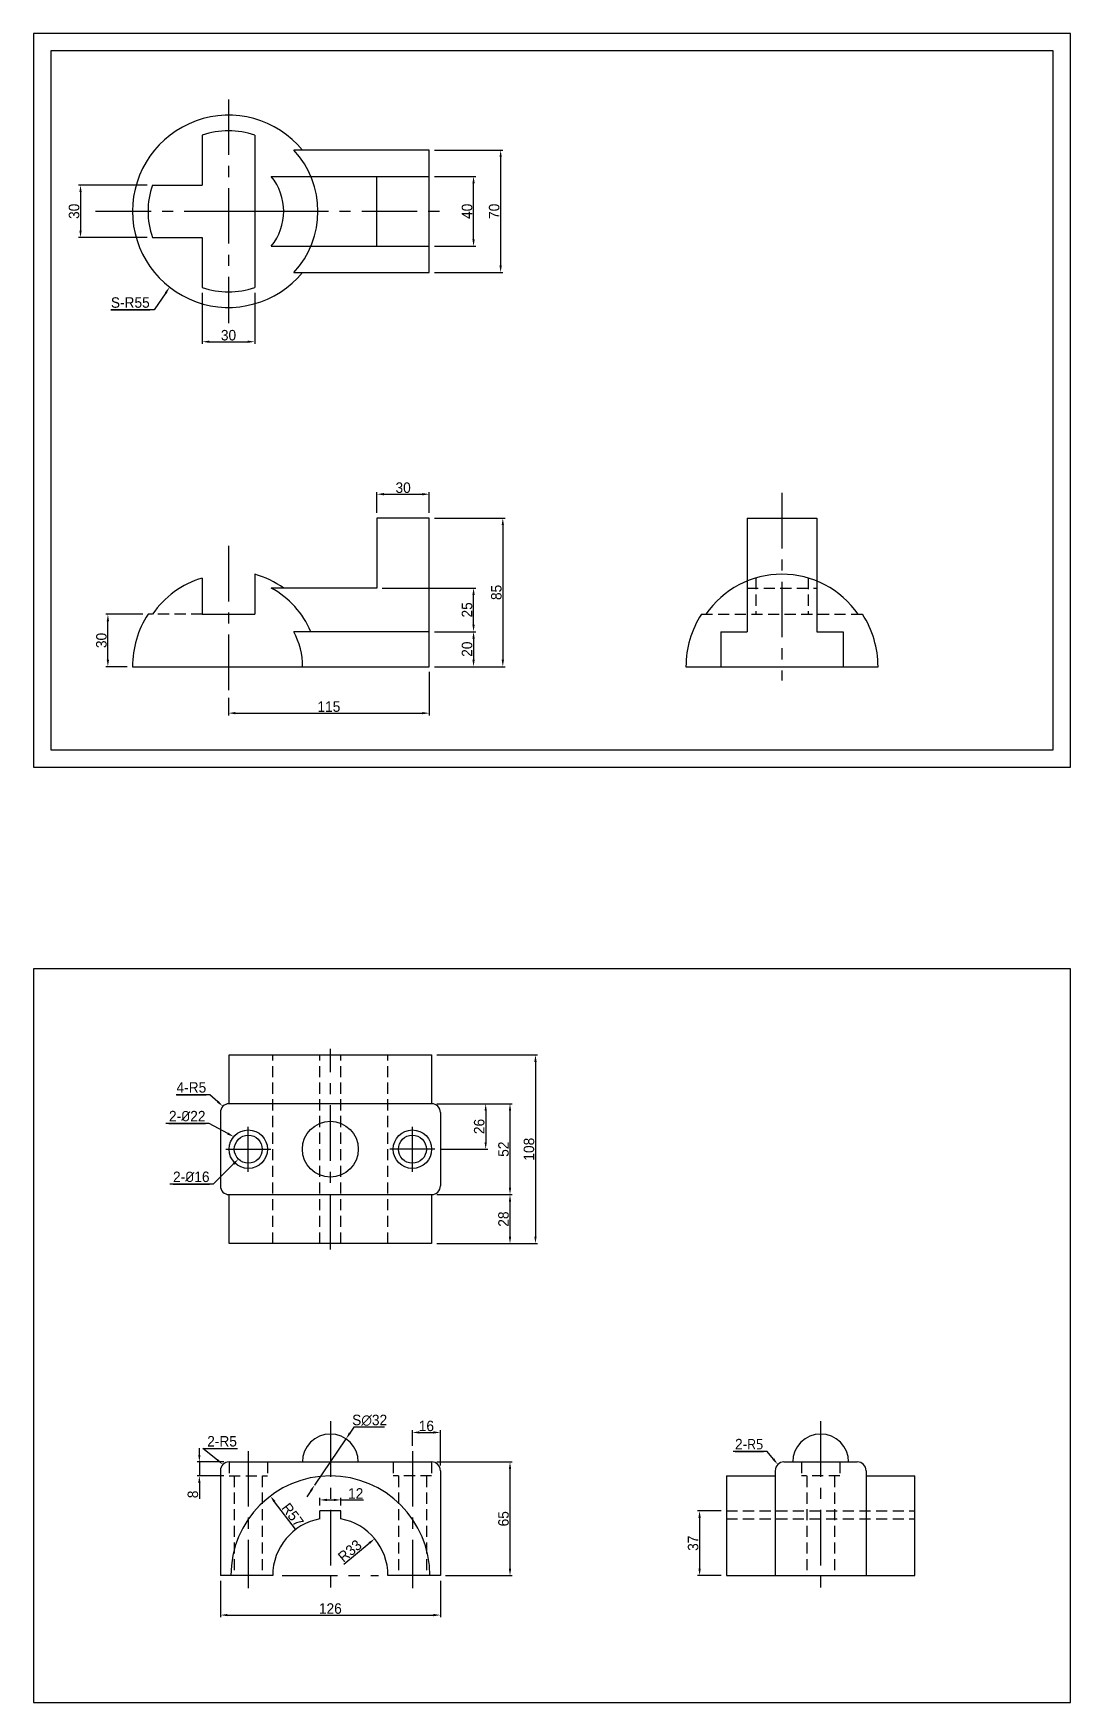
# Model space of a CAD drawing. Header units: millimetres. Extents: x 0 to 3581, y 939 to 3462.
# Drawn here: x 2224 to 2818, y 939 to 1895 of the extents above; entities that cross this region are included whole.
import ezdxf
from ezdxf import colors
from ezdxf.entities.mleader import LeaderData, LeaderLine
from ezdxf.math import Vec2, Vec3

# ---------------------------------------------------------------- set-up
doc = ezdxf.new("R2010")
doc.units = ezdxf.units.MM
doc.linetypes.add('CENTER', pattern=[50.8, 31.75, -6.35, 6.35, -6.35])
doc.linetypes.add('HIDDEN', pattern=[9.525, 6.35, -3.175])
for name, color, linetype in [('center', 3, 'CENTER'), ('dim', 1, 'Continuous'), ('hidden', 2, 'HIDDEN'), ('model', 7, 'Continuous')]:
    doc.layers.add(name, color=color, linetype=linetype)
doc.styles.get("Standard").update_dxf_attribs({"font": ''})
doc.styles.get('Standard').set_extended_font_data('Gulim')
doc.dimstyles.new('ISO-25', dxfattribs={"dimtxt": 6, "dimasz": 4, "dimexe": 1.25, "dimexo": 3, "dimtad": 1, "dimtxsty": 'Standard', "dimcen": 2.5, "dimadec": 0, "dimazin": 0, "dimtfac": 1, "dimtmove": 0, "dimatfit": 3, "dimfxl": 1, "dimarcsym": 0})
doc.dimstyles.new('line', dxfattribs={"dimtxt": 6, "dimasz": 4, "dimexe": 1.25, "dimexo": 3, "dimtad": 1, "dimtih": 1, "dimtoh": 1, "dimtxsty": 'Standard', "dimcen": 2.5, "dimadec": 0, "dimazin": 0, "dimtfac": 1, "dimtmove": 0, "dimatfit": 3, "dimfxl": 1, "dimarcsym": 0})

# ---------------------------------------------------------------- blocks, each defined once
blk = doc.blocks.new('*D114')
at = {"layer": 'Defpoints', "color": 0, "transparency": 16777216}
for p in [(2452.19, 1281.99), (2454.06, 1255.99), (2483.15, 1255.99)]:
    blk.add_point(p, dxfattribs=at)
at = {"layer": 'model', "color": 0, "lineweight": -2, "transparency": 16777216}
for p, q in [((2455.19, 1281.99), (2484.4, 1281.99)), ((2483.15, 1277.99), (2483.15, 1259.99)), ((2457.06, 1255.99), (2484.4, 1255.99))]:
    blk.add_line(p, q, dxfattribs=at)
at = {"layer": 'model', "color": 0, "transparency": 16777216}
for points in [[(2482.49, 1277.99), (2483.82, 1277.99), (2483.15, 1281.99)], [(2482.49, 1259.99), (2483.82, 1259.99), (2483.15, 1255.99)]]:
    blk.add_solid(points, dxfattribs=at)
at = {"layer": 'model', "color": 0, "transparency": 16777216, "insert": (2479.45, 1268.99), "char_height": 6, "attachment_point": 5, "rotation": 90}
blk.add_mtext('26', dxfattribs=at)
blk = doc.blocks.new('*D115')
at = {"layer": 'Defpoints', "color": 0, "transparency": 16777216}
for p in [(2452.19, 1281.99), (2452.19, 1229.99), (2497.06, 1229.99)]:
    blk.add_point(p, dxfattribs=at)
at = {"layer": 'model', "color": 0, "lineweight": -2, "transparency": 16777216}
for p, q in [((2455.19, 1281.99), (2498.31, 1281.99)), ((2497.06, 1277.99), (2497.06, 1233.99)), ((2455.19, 1229.99), (2498.31, 1229.99))]:
    blk.add_line(p, q, dxfattribs=at)
at = {"layer": 'model', "color": 0, "transparency": 16777216}
for points in [[(2496.4, 1277.99), (2497.73, 1277.99), (2497.06, 1281.99)], [(2496.4, 1233.99), (2497.73, 1233.99), (2497.06, 1229.99)]]:
    blk.add_solid(points, dxfattribs=at)
at = {"layer": 'model', "color": 0, "transparency": 16777216, "insert": (2493.36, 1255.99), "char_height": 6, "attachment_point": 5, "rotation": 90}
blk.add_mtext('52', dxfattribs=at)
blk = doc.blocks.new('*D116')
at = {"layer": 'Defpoints', "color": 0, "transparency": 16777216}
for p in [(2452.19, 1229.99), (2452.19, 1201.99), (2497.06, 1201.99)]:
    blk.add_point(p, dxfattribs=at)
at = {"layer": 'model', "color": 0, "lineweight": -2, "transparency": 16777216}
for p, q in [((2455.19, 1229.99), (2498.31, 1229.99)), ((2497.06, 1225.99), (2497.06, 1205.99)), ((2455.19, 1201.99), (2498.31, 1201.99))]:
    blk.add_line(p, q, dxfattribs=at)
at = {"layer": 'model', "color": 0, "transparency": 16777216}
for points in [[(2496.4, 1225.99), (2497.73, 1225.99), (2497.06, 1229.99)], [(2496.4, 1205.99), (2497.73, 1205.99), (2497.06, 1201.99)]]:
    blk.add_solid(points, dxfattribs=at)
at = {"layer": 'model', "color": 0, "transparency": 16777216, "insert": (2493.36, 1215.99), "char_height": 6, "attachment_point": 5, "rotation": 90}
blk.add_mtext('28', dxfattribs=at)
blk = doc.blocks.new('*D117')
at = {"layer": 'Defpoints', "color": 0, "transparency": 16777216}
for p in [(2452.19, 1309.99), (2452.19, 1201.99), (2511.65, 1201.99)]:
    blk.add_point(p, dxfattribs=at)
at = {"layer": 'model', "color": 0, "lineweight": -2, "transparency": 16777216}
for p, q in [((2455.19, 1309.99), (2512.9, 1309.99)), ((2511.65, 1305.99), (2511.65, 1205.99)), ((2455.19, 1201.99), (2512.9, 1201.99))]:
    blk.add_line(p, q, dxfattribs=at)
at = {"layer": 'model', "color": 0, "transparency": 16777216}
for points in [[(2510.99, 1305.99), (2512.32, 1305.99), (2511.65, 1309.99)], [(2510.99, 1205.99), (2512.32, 1205.99), (2511.65, 1201.99)]]:
    blk.add_solid(points, dxfattribs=at)
at = {"layer": 'model', "color": 0, "transparency": 16777216, "insert": (2507.95, 1255.99), "char_height": 6, "attachment_point": 5, "rotation": 90}
blk.add_mtext('108', dxfattribs=at)
blk = doc.blocks.new('*D118')
at = {"layer": 'Defpoints', "color": 0, "transparency": 16777216}
for p in [(2452.19, 1076.97), (2457.19, 1011.97), (2497.06, 1011.97)]:
    blk.add_point(p, dxfattribs=at)
at = {"layer": 'model', "color": 0, "lineweight": -2, "transparency": 16777216}
for p, q in [((2455.19, 1076.97), (2498.31, 1076.97)), ((2497.06, 1072.97), (2497.06, 1015.97)), ((2460.19, 1011.97), (2498.31, 1011.97))]:
    blk.add_line(p, q, dxfattribs=at)
at = {"layer": 'model', "color": 0, "transparency": 16777216}
for points in [[(2496.4, 1072.97), (2497.73, 1072.97), (2497.06, 1076.97)], [(2496.4, 1015.97), (2497.73, 1015.97), (2497.06, 1011.97)]]:
    blk.add_solid(points, dxfattribs=at)
at = {"layer": 'model', "color": 0, "transparency": 16777216, "insert": (2493.36, 1044.47), "char_height": 6, "attachment_point": 5, "rotation": 90}
blk.add_mtext('65', dxfattribs=at)
blk = doc.blocks.new('*D119')
at = {"layer": 'Defpoints', "color": 0, "transparency": 16777216}
for p in [(2457.19, 1093.87), (2441.19, 1083.24), (2457.19, 1071.97)]:
    blk.add_point(p, dxfattribs=at)
at = {"layer": 'model', "color": 0, "lineweight": -2, "transparency": 16777216}
for p, q in [((2441.19, 1086.24), (2441.19, 1095.12)), ((2445.19, 1093.87), (2453.19, 1093.87)), ((2457.19, 1074.97), (2457.19, 1095.12))]:
    blk.add_line(p, q, dxfattribs=at)
at = {"layer": 'model', "color": 0, "transparency": 16777216}
for points in [[(2445.19, 1094.54), (2445.19, 1093.2), (2441.19, 1093.87)], [(2453.19, 1094.54), (2453.19, 1093.2), (2457.19, 1093.87)]]:
    blk.add_solid(points, dxfattribs=at)
at = {"layer": 'model', "color": 0, "transparency": 16777216, "insert": (2449.19, 1097.58), "char_height": 6, "attachment_point": 5}
blk.add_mtext('16', dxfattribs=at)
blk = doc.blocks.new('*D120')
at = {"layer": 'Defpoints', "color": 0, "transparency": 16777216}
for p in [(2331.19, 1011.97), (2457.19, 1011.97), (2457.19, 989.34)]:
    blk.add_point(p, dxfattribs=at)
at = {"layer": 'model', "color": 0, "lineweight": -2, "transparency": 16777216}
for p, q in [((2331.19, 1008.97), (2331.19, 988.09)), ((2457.19, 1008.97), (2457.19, 988.09)), ((2335.19, 989.34), (2453.19, 989.34))]:
    blk.add_line(p, q, dxfattribs=at)
at = {"layer": 'model', "color": 0, "transparency": 16777216}
for points in [[(2335.19, 990.01), (2335.19, 988.68), (2331.19, 989.34)], [(2453.19, 990.01), (2453.19, 988.68), (2457.19, 989.34)]]:
    blk.add_solid(points, dxfattribs=at)
at = {"layer": 'model', "color": 0, "transparency": 16777216, "insert": (2394.19, 993.05), "char_height": 6, "attachment_point": 5}
blk.add_mtext('126', dxfattribs=at)
blk = doc.blocks.new('*D121')
at = {"layer": 'Defpoints', "color": 0, "transparency": 16777216}
for p in [(2400.19, 1055.25), (2388.19, 1048.97), (2400.19, 1048.97)]:
    blk.add_point(p, dxfattribs=at)
at = {"layer": 'model', "color": 0, "lineweight": -2, "transparency": 16777216}
for p, q in [((2388.19, 1051.97), (2388.19, 1056.5)), ((2392.19, 1055.25), (2396.19, 1055.25)), ((2400.19, 1051.97), (2400.19, 1056.5)), ((2400.19, 1055.25), (2413.21, 1055.25))]:
    blk.add_line(p, q, dxfattribs=at)
at = {"layer": 'model', "color": 0, "transparency": 16777216}
for points in [[(2392.19, 1055.92), (2392.19, 1054.58), (2388.19, 1055.25)], [(2396.19, 1055.92), (2396.19, 1054.58), (2400.19, 1055.25)]]:
    blk.add_solid(points, dxfattribs=at)
at = {"layer": 'model', "color": 0, "transparency": 16777216, "insert": (2408.7, 1058.96), "char_height": 6, "attachment_point": 5}
blk.add_mtext('12', dxfattribs=at)
blk = doc.blocks.new('*D122')
at = {"layer": 'Defpoints', "color": 0, "transparency": 16777216}
for p in [(2319.17, 1076.97), (2336.19, 1076.97), (2336.19, 1068.97)]:
    blk.add_point(p, dxfattribs=at)
at = {"layer": 'model', "color": 0, "lineweight": -2, "transparency": 16777216}
for p, q in [((2319.17, 1080.97), (2319.17, 1084.97)), ((2333.19, 1076.97), (2317.92, 1076.97)), ((2319.17, 1076.97), (2319.17, 1068.97)), ((2333.19, 1068.97), (2317.92, 1068.97)), ((2319.17, 1064.97), (2319.17, 1055.86))]:
    blk.add_line(p, q, dxfattribs=at)
at = {"layer": 'model', "color": 0, "transparency": 16777216}
for points in [[(2318.51, 1080.97), (2319.84, 1080.97), (2319.17, 1076.97)], [(2318.51, 1064.97), (2319.84, 1064.97), (2319.17, 1068.97)]]:
    blk.add_solid(points, dxfattribs=at)
at = {"layer": 'model', "color": 0, "transparency": 16777216, "insert": (2315.47, 1058.42), "char_height": 6, "attachment_point": 5, "rotation": 90}
blk.add_mtext('8', dxfattribs=at)
blk = doc.blocks.new('*D123')
at = {"layer": 'Defpoints', "color": 0, "transparency": 16777216}
for p in [(2403.16, 1090.23), (2385.22, 1063.72)]:
    blk.add_point(p, dxfattribs=at)
at = {"layer": 'model', "color": 0, "lineweight": -2, "transparency": 16777216}
for p, q in [((2385.22, 1063.72), (2403.16, 1090.23)), ((2407.64, 1096.85), (2405.4, 1093.54)), ((2425.12, 1096.85), (2407.64, 1096.85)), ((2382.98, 1060.41), (2380.74, 1057.1))]:
    blk.add_line(p, q, dxfattribs=at)
at = {"layer": 'model', "color": 0, "transparency": 16777216}
for points in [[(2404.84, 1093.91), (2405.95, 1093.16), (2403.16, 1090.23)], [(2382.43, 1060.78), (2383.53, 1060.04), (2385.22, 1063.72)]]:
    blk.add_solid(points, dxfattribs=at)
at = {"layer": 'model', "color": 0, "transparency": 16777216, "insert": (2416.69, 1100.82), "char_height": 6, "attachment_point": 5}
blk.add_mtext('{\\fPMingLiU|b0|i0|c129|p0;S\\fPMingLiU|b0|i0|c136|p0;∅32}', dxfattribs=at)
blk = doc.blocks.new('*D125')
at = {"layer": 'Defpoints', "color": 0, "transparency": 16777216}
for p in [(2359.82, 1057.44), (2394.19, 1011.97)]:
    blk.add_point(p, dxfattribs=at)
at = {"layer": 'model', "color": 0, "lineweight": -2, "transparency": 16777216}
blk.add_line((2374.17, 1038.45), (2362.23, 1054.25), dxfattribs=at)
at = {"layer": 'model', "color": 0, "transparency": 16777216}
blk.add_solid([(2362.76, 1054.66), (2361.7, 1053.85), (2359.82, 1057.44)], dxfattribs=at)
at = {"layer": 'model', "color": 0, "transparency": 16777216, "insert": (2372.62, 1046.66), "char_height": 6, "attachment_point": 5, "rotation": 307.08643}
blk.add_mtext('R57', dxfattribs=at)
blk = doc.blocks.new('*D126')
at = {"layer": 'Defpoints', "color": 0, "transparency": 16777216}
for p in [(2419.56, 1033.08), (2394.19, 1011.97)]:
    blk.add_point(p, dxfattribs=at)
at = {"layer": 'model', "color": 0, "lineweight": -2, "transparency": 16777216}
blk.add_line((2402, 1018.47), (2416.48, 1030.52), dxfattribs=at)
at = {"layer": 'model', "color": 0, "transparency": 16777216}
blk.add_solid([(2416.05, 1031.03), (2416.91, 1030.01), (2419.56, 1033.08)], dxfattribs=at)
at = {"layer": 'model', "color": 0, "transparency": 16777216, "insert": (2405.33, 1026.07), "char_height": 6, "attachment_point": 5, "rotation": 39.76216}
blk.add_mtext('R33', dxfattribs=at)
blk = doc.blocks.new('*D127')
at = {"layer": 'Defpoints', "color": 0, "transparency": 16777216}
for p in [(2620.96, 1048.97), (2605.64, 1011.97), (2620.96, 1011.97)]:
    blk.add_point(p, dxfattribs=at)
at = {"layer": 'model', "color": 0, "lineweight": -2, "transparency": 16777216}
for p, q in [((2617.96, 1048.97), (2604.39, 1048.97)), ((2605.64, 1044.97), (2605.64, 1015.97)), ((2617.96, 1011.97), (2604.39, 1011.97))]:
    blk.add_line(p, q, dxfattribs=at)
at = {"layer": 'model', "color": 0, "transparency": 16777216}
for points in [[(2604.97, 1044.97), (2606.31, 1044.97), (2605.64, 1048.97)], [(2604.97, 1015.97), (2606.31, 1015.97), (2605.64, 1011.97)]]:
    blk.add_solid(points, dxfattribs=at)
at = {"layer": 'model', "color": 0, "transparency": 16777216, "insert": (2601.94, 1030.47), "char_height": 6, "attachment_point": 5, "rotation": 90}
blk.add_mtext('37', dxfattribs=at)
blk = doc.blocks.new('*D129')
at = {"layer": 'Defpoints', "color": 0, "transparency": 16777216}
for p in [(2292.27, 1807.78), (2251.13, 1777.78), (2292.27, 1777.78)]:
    blk.add_point(p, dxfattribs=at)
at = {"layer": 'dim', "color": 0, "lineweight": -2, "transparency": 16777216}
for p, q in [((2289.27, 1807.78), (2249.88, 1807.78)), ((2251.13, 1803.78), (2251.13, 1781.78)), ((2289.27, 1777.78), (2249.88, 1777.78))]:
    blk.add_line(p, q, dxfattribs=at)
at = {"layer": 'dim', "color": 0, "transparency": 16777216}
for points in [[(2250.46, 1803.78), (2251.79, 1803.78), (2251.13, 1807.78)], [(2250.46, 1781.78), (2251.79, 1781.78), (2251.13, 1777.78)]]:
    blk.add_solid(points, dxfattribs=at)
at = {"layer": 'dim', "color": 0, "transparency": 16777216, "insert": (2247.43, 1792.78), "char_height": 6, "attachment_point": 5, "rotation": 90}
blk.add_mtext('30', dxfattribs=at)
blk = doc.blocks.new('*D130')
at = {"layer": 'Defpoints', "color": 0, "transparency": 16777216}
for p in [(2450.86, 1827.78), (2450.86, 1757.78), (2491.71, 1757.78)]:
    blk.add_point(p, dxfattribs=at)
at = {"layer": 'dim', "color": 0, "lineweight": -2, "transparency": 16777216}
for p, q in [((2453.86, 1827.78), (2492.96, 1827.78)), ((2491.71, 1823.78), (2491.71, 1761.78)), ((2453.86, 1757.78), (2492.96, 1757.78))]:
    blk.add_line(p, q, dxfattribs=at)
at = {"layer": 'dim', "color": 0, "transparency": 16777216}
for points in [[(2491.04, 1823.78), (2492.37, 1823.78), (2491.71, 1827.78)], [(2491.04, 1761.78), (2492.37, 1761.78), (2491.71, 1757.78)]]:
    blk.add_solid(points, dxfattribs=at)
at = {"layer": 'dim', "color": 0, "transparency": 16777216, "insert": (2488, 1792.78), "char_height": 6, "attachment_point": 5, "rotation": 90}
blk.add_mtext('70', dxfattribs=at)
blk = doc.blocks.new('*D131')
at = {"layer": 'Defpoints', "color": 0, "transparency": 16777216}
for p in [(2450.86, 1812.78), (2476.19, 1812.78), (2450.86, 1772.78)]:
    blk.add_point(p, dxfattribs=at)
at = {"layer": 'dim', "color": 0, "lineweight": -2, "transparency": 16777216}
for p, q in [((2453.86, 1812.78), (2477.44, 1812.78)), ((2476.19, 1776.78), (2476.19, 1808.78)), ((2453.86, 1772.78), (2477.44, 1772.78))]:
    blk.add_line(p, q, dxfattribs=at)
at = {"layer": 'dim', "color": 0, "transparency": 16777216}
for points in [[(2475.52, 1808.78), (2476.85, 1808.78), (2476.19, 1812.78)], [(2475.52, 1776.78), (2476.85, 1776.78), (2476.19, 1772.78)]]:
    blk.add_solid(points, dxfattribs=at)
at = {"layer": 'dim', "color": 0, "transparency": 16777216, "insert": (2472.48, 1792.78), "char_height": 6, "attachment_point": 5, "rotation": 90}
blk.add_mtext('40', dxfattribs=at)
blk = doc.blocks.new('*D132')
at = {"layer": 'Defpoints', "color": 0, "transparency": 16777216}
for p in [(2320.86, 1749.19), (2350.86, 1749.19), (2350.86, 1718.14)]:
    blk.add_point(p, dxfattribs=at)
at = {"layer": 'dim', "color": 0, "lineweight": -2, "transparency": 16777216}
for p, q in [((2320.86, 1746.19), (2320.86, 1716.89)), ((2350.86, 1746.19), (2350.86, 1716.89)), ((2324.86, 1718.14), (2346.86, 1718.14))]:
    blk.add_line(p, q, dxfattribs=at)
at = {"layer": 'dim', "color": 0, "transparency": 16777216}
for points in [[(2324.86, 1718.81), (2324.86, 1717.47), (2320.86, 1718.14)], [(2346.86, 1718.81), (2346.86, 1717.47), (2350.86, 1718.14)]]:
    blk.add_solid(points, dxfattribs=at)
at = {"layer": 'dim', "color": 0, "transparency": 16777216, "insert": (2335.86, 1721.84), "char_height": 6, "attachment_point": 5}
blk.add_mtext('30', dxfattribs=at)
blk = doc.blocks.new('*D133')
at = {"layer": 'Defpoints', "color": 0, "transparency": 16777216}
for p in [(2450.86, 1630.87), (2420.86, 1617.16), (2450.86, 1617.16)]:
    blk.add_point(p, dxfattribs=at)
at = {"layer": 'dim', "color": 0, "lineweight": -2, "transparency": 16777216}
for p, q in [((2420.86, 1620.16), (2420.86, 1632.12)), ((2424.86, 1630.87), (2446.86, 1630.87)), ((2450.86, 1620.16), (2450.86, 1632.12))]:
    blk.add_line(p, q, dxfattribs=at)
at = {"layer": 'dim', "color": 0, "transparency": 16777216}
for points in [[(2424.86, 1631.54), (2424.86, 1630.2), (2420.86, 1630.87)], [(2446.86, 1631.54), (2446.86, 1630.2), (2450.86, 1630.87)]]:
    blk.add_solid(points, dxfattribs=at)
at = {"layer": 'dim', "color": 0, "transparency": 16777216, "insert": (2435.86, 1634.57), "char_height": 6, "attachment_point": 5}
blk.add_mtext('30', dxfattribs=at)
blk = doc.blocks.new('*D134')
at = {"layer": 'Defpoints', "color": 0, "transparency": 16777216}
for p in [(2450.86, 1617.16), (2450.86, 1532.16), (2492.96, 1532.16)]:
    blk.add_point(p, dxfattribs=at)
at = {"layer": 'dim', "color": 0, "lineweight": -2, "transparency": 16777216}
for p, q in [((2453.86, 1617.16), (2494.21, 1617.16)), ((2492.96, 1613.16), (2492.96, 1536.16)), ((2453.86, 1532.16), (2494.21, 1532.16))]:
    blk.add_line(p, q, dxfattribs=at)
at = {"layer": 'dim', "color": 0, "transparency": 16777216}
for points in [[(2492.29, 1613.16), (2493.62, 1613.16), (2492.96, 1617.16)], [(2492.29, 1536.16), (2493.62, 1536.16), (2492.96, 1532.16)]]:
    blk.add_solid(points, dxfattribs=at)
at = {"layer": 'dim', "color": 0, "transparency": 16777216, "insert": (2489.26, 1574.66), "char_height": 6, "attachment_point": 5, "rotation": 90}
blk.add_mtext('85', dxfattribs=at)
blk = doc.blocks.new('*D135')
at = {"layer": 'Defpoints', "color": 0, "transparency": 16777216}
for p in [(2450.86, 1552.16), (2450.86, 1532.16), (2476.19, 1532.16)]:
    blk.add_point(p, dxfattribs=at)
at = {"layer": 'dim', "color": 0, "lineweight": -2, "transparency": 16777216}
for p, q in [((2453.86, 1552.16), (2477.44, 1552.16)), ((2476.19, 1548.16), (2476.19, 1536.16)), ((2453.86, 1532.16), (2477.44, 1532.16))]:
    blk.add_line(p, q, dxfattribs=at)
at = {"layer": 'dim', "color": 0, "transparency": 16777216}
for points in [[(2475.52, 1548.16), (2476.85, 1548.16), (2476.19, 1552.16)], [(2475.52, 1536.16), (2476.85, 1536.16), (2476.19, 1532.16)]]:
    blk.add_solid(points, dxfattribs=at)
at = {"layer": 'dim', "color": 0, "transparency": 16777216, "insert": (2472.48, 1542.16), "char_height": 6, "attachment_point": 5, "rotation": 90}
blk.add_mtext('20', dxfattribs=at)
blk = doc.blocks.new('*D136')
at = {"layer": 'Defpoints', "color": 0, "transparency": 16777216}
for p in [(2420.86, 1577.16), (2476.19, 1577.16), (2450.86, 1552.16)]:
    blk.add_point(p, dxfattribs=at)
at = {"layer": 'dim', "color": 0, "lineweight": -2, "transparency": 16777216}
for p, q in [((2423.86, 1577.16), (2477.44, 1577.16)), ((2476.19, 1556.16), (2476.19, 1573.16)), ((2453.86, 1552.16), (2477.44, 1552.16))]:
    blk.add_line(p, q, dxfattribs=at)
at = {"layer": 'dim', "color": 0, "transparency": 16777216}
for points in [[(2475.52, 1573.16), (2476.85, 1573.16), (2476.19, 1577.16)], [(2475.52, 1556.16), (2476.85, 1556.16), (2476.19, 1552.16)]]:
    blk.add_solid(points, dxfattribs=at)
at = {"layer": 'dim', "color": 0, "transparency": 16777216, "insert": (2472.48, 1564.66), "char_height": 6, "attachment_point": 5, "rotation": 90}
blk.add_mtext('25', dxfattribs=at)
blk = doc.blocks.new('*D137')
at = {"layer": 'Defpoints', "color": 0, "transparency": 16777216}
for p in [(2450.86, 1532.16), (2335.86, 1517.3), (2450.86, 1505.56)]:
    blk.add_point(p, dxfattribs=at)
at = {"layer": 'dim', "color": 0, "lineweight": -2, "transparency": 16777216}
for p, q in [((2450.86, 1529.16), (2450.86, 1504.31)), ((2335.86, 1514.3), (2335.86, 1504.31)), ((2339.86, 1505.56), (2446.86, 1505.56))]:
    blk.add_line(p, q, dxfattribs=at)
at = {"layer": 'dim', "color": 0, "transparency": 16777216}
for points in [[(2339.86, 1506.23), (2339.86, 1504.9), (2335.86, 1505.56)], [(2446.86, 1506.23), (2446.86, 1504.9), (2450.86, 1505.56)]]:
    blk.add_solid(points, dxfattribs=at)
at = {"layer": 'dim', "color": 0, "transparency": 16777216, "insert": (2393.36, 1509.27), "char_height": 6, "attachment_point": 5}
blk.add_mtext('115', dxfattribs=at)
blk = doc.blocks.new('*D138')
at = {"layer": 'Defpoints', "color": 0, "transparency": 16777216}
for p in [(2266.79, 1562.16), (2289.77, 1562.16), (2280.86, 1532.16)]:
    blk.add_point(p, dxfattribs=at)
at = {"layer": 'dim', "color": 0, "lineweight": -2, "transparency": 16777216}
for p, q in [((2286.77, 1562.16), (2265.54, 1562.16)), ((2266.79, 1536.16), (2266.79, 1558.16)), ((2277.86, 1532.16), (2265.54, 1532.16))]:
    blk.add_line(p, q, dxfattribs=at)
at = {"layer": 'dim', "color": 0, "transparency": 16777216}
for points in [[(2266.12, 1558.16), (2267.46, 1558.16), (2266.79, 1562.16)], [(2266.12, 1536.16), (2267.46, 1536.16), (2266.79, 1532.16)]]:
    blk.add_solid(points, dxfattribs=at)
at = {"layer": 'dim', "color": 0, "transparency": 16777216, "insert": (2263.09, 1547.16), "char_height": 6, "attachment_point": 5, "rotation": 90}
blk.add_mtext('30', dxfattribs=at)

msp = doc.modelspace()

# ---------------------------------------------------------------- linework, layer by layer
at = {"layer": 'center'}
for p, q in [((2335.863, 1856.839), (2335.863, 1728.724)), ((2259.748, 1792.782), (2461.569, 1792.782)), ((2652.82, 1631.582), (2652.82, 1524.194)), ((2335.863, 1601.289), (2335.863, 1517.295)), ((2394.189, 1198.568), (2394.189, 1313.422)), ((2347.189, 1243.128), (2347.189, 1268.862)), ((2441.189, 1243.128), (2441.189, 1268.862)), ((2334.322, 1255.995), (2360.055, 1255.995)), ((2454.055, 1255.995), (2428.322, 1255.995)), ((2394.189, 1100.297), (2394.189, 1004.746)), ((2674.962, 1100.297), (2674.962, 1004.746)), ((2347.189, 1083.239), (2347.189, 1004.746)), ((2441.189, 1083.239), (2441.189, 1004.746)), ((2366.568, 1011.974), (2421.804, 1011.974))]:
    msp.add_line(p, q, dxfattribs=at)
at = {"layer": 'hidden'}
for p, q in [((2632.82, 1577.155), (2672.82, 1577.155)), ((2637.82, 1582.9), (2637.82, 1562.155)), ((2667.82, 1582.9), (2667.82, 1562.155)), ((2320.863, 1562.155), (2289.765, 1562.155)), ((2606.723, 1562.155), (2698.918, 1562.155)), ((2361.189, 1201.995), (2361.189, 1309.995)), ((2388.189, 1201.995), (2388.189, 1309.995)), ((2400.189, 1201.995), (2400.189, 1309.995)), ((2427.189, 1201.995), (2427.189, 1309.995)), ((2336.189, 1076.974), (2336.189, 1068.974)), ((2336.189, 1076.974), (2336.189, 1068.974)), ((2358.189, 1076.974), (2358.189, 1068.974)), ((2430.189, 1076.974), (2430.189, 1068.974)), ((2452.189, 1076.974), (2452.189, 1068.974)), ((2452.189, 1076.974), (2452.189, 1068.974)), ((2663.962, 1076.974), (2663.962, 1068.974)), ((2685.962, 1076.974), (2685.962, 1068.974)), ((2685.962, 1076.974), (2685.962, 1068.974)), ((2336.189, 1068.974), (2358.189, 1068.974)), ((2339.189, 1068.974), (2339.189, 1011.974)), ((2355.189, 1068.974), (2355.189, 1011.974)), ((2452.189, 1068.974), (2430.189, 1068.974)), ((2433.189, 1068.974), (2433.189, 1011.974)), ((2449.189, 1068.974), (2449.189, 1011.974)), ((2685.962, 1068.974), (2663.962, 1068.974)), ((2666.962, 1068.974), (2666.962, 1011.974)), ((2682.962, 1068.974), (2682.962, 1011.974)), ((2620.962, 1048.974), (2728.962, 1048.974)), ((2620.962, 1044.424), (2728.962, 1044.424))]:
    msp.add_line(p, q, dxfattribs=at)
at = {"layer": 'model'}
for p, q in [((2320.863, 1836.371), (2320.863, 1807.782)), ((2350.863, 1836.371), (2350.863, 1749.193)), ((2450.863, 1757.782), (2450.863, 1827.782)), ((2292.274, 1807.782), (2320.863, 1807.782)), ((2360.358, 1812.782), (2450.863, 1812.782)), ((2420.863, 1772.782), (2420.863, 1812.782)), ((2335.863, 1792.782), (2367.486, 1792.782)), ((2292.274, 1777.782), (2320.863, 1777.782)), ((2320.863, 1777.782), (2320.863, 1749.193)), ((2360.358, 1772.782), (2450.863, 1772.782)), ((2450.863, 1617.155), (2420.863, 1617.155)), ((2420.863, 1617.155), (2420.863, 1577.155)), ((2450.863, 1577.155), (2450.863, 1617.155)), ((2632.82, 1617.155), (2632.82, 1552.155)), ((2632.82, 1617.155), (2672.82, 1617.155)), ((2672.82, 1617.155), (2672.82, 1552.155)), ((2320.863, 1582.9), (2320.863, 1562.155)), ((2350.863, 1585.071), (2350.863, 1562.155)), ((2420.863, 1577.155), (2360.358, 1577.155)), ((2450.863, 1552.155), (2450.863, 1577.155)), ((2320.863, 1562.155), (2350.863, 1562.155)), ((2450.863, 1552.155), (2373.279, 1552.155)), ((2450.863, 1532.155), (2450.863, 1552.155)), ((2617.82, 1552.155), (2632.82, 1552.155)), ((2617.82, 1552.155), (2617.82, 1532.155)), ((2672.82, 1552.155), (2687.82, 1552.155)), ((2687.82, 1552.155), (2687.82, 1532.155)), ((2280.863, 1532.155), (2450.863, 1532.155)), ((2597.82, 1532.155), (2707.82, 1532.155)), ((2336.189, 1309.995), (2452.189, 1309.995)), ((2336.189, 1281.995), (2336.189, 1309.995)), ((2452.189, 1309.995), (2452.189, 1281.995)), ((2452.189, 1281.995), (2336.189, 1281.995)), ((2331.189, 1276.995), (2331.189, 1234.995)), ((2457.189, 1276.995), (2457.189, 1234.995)), ((2336.189, 1201.995), (2336.189, 1229.995)), ((2336.189, 1229.995), (2452.189, 1229.995)), ((2452.189, 1229.995), (2452.189, 1201.995)), ((2452.189, 1201.995), (2336.189, 1201.995)), ((2331.189, 1071.974), (2331.189, 1011.974)), ((2336.189, 1076.974), (2452.189, 1076.974)), ((2457.189, 1071.974), (2457.189, 1011.974)), ((2648.962, 1071.974), (2648.962, 1011.974)), ((2653.962, 1076.974), (2695.962, 1076.974)), ((2700.962, 1071.974), (2700.962, 1011.974)), ((2620.962, 1068.974), (2620.962, 1011.974)), ((2620.962, 1068.974), (2648.962, 1068.974)), ((2700.962, 1068.974), (2728.962, 1068.974)), ((2728.962, 1011.974), (2728.962, 1068.974)), ((2400.189, 1048.974), (2388.189, 1048.974)), ((2388.189, 1044.424), (2388.189, 1048.974)), ((2400.189, 1044.424), (2400.189, 1048.974)), ((2361.189, 1011.974), (2331.189, 1011.974)), ((2457.189, 1011.974), (2427.189, 1011.974)), ((2620.962, 1011.974), (2728.962, 1011.974))]:
    msp.add_line(p, q, dxfattribs=at)
for points in [[(2224.115, 1474.621), (2818.115, 1474.621), (2818.115, 1894.621), (2224.115, 1894.621)], [(2234.115, 1484.621), (2808.115, 1484.621), (2808.115, 1884.621), (2234.115, 1884.621)], [(2224.115, 939.244), (2818.115, 939.244), (2818.115, 1359.244), (2224.115, 1359.244)]]:
    msp.add_lwpolyline(points, close=True, dxfattribs=at)
for points in [[(2450.863, 1827.782), (2378.289, 1827.782), (2373.279, 1827.782)], [(2373.279, 1757.782), (2378.289, 1757.782), (2450.863, 1757.782)]]:
    msp.add_lwpolyline(points, dxfattribs=at)
for centre, radius in [((2394.189, 1255.995), 16), ((2347.189, 1255.995), 11), ((2347.189, 1255.995), 8), ((2441.189, 1255.995), 11), ((2441.189, 1255.995), 8)]:
    msp.add_circle(centre, radius, dxfattribs=at)
for centre, radius, start, end in [((2335.863, 1792.782), 55, 39.521196, 320.478804), ((2335.863, 1792.782), 46.098, 71.010451, 108.989549), ((2335.863, 1792.782), 51.235, 316.911277, 43.088723), ((2335.863, 1792.782), 46.098, 161.010451, 198.989549), ((2335.863, 1792.782), 31.623, 320.76848, 39.23152), ((2335.863, 1792.782), 46.098, 251.010451, 288.989549), ((2335.863, 1532.155), 52.915, 106.467615, 145.462416), ((2335.863, 1532.155), 55, 54.903199, 74.17338), ((2335.863, 1532.155), 51.235, 22.976903, 61.439175), ((2652.82, 1532.155), 52.915, 34.537584, 145.462416), ((2335.863, 1532.155), 55, 146.944269, 180), ((2652.82, 1532.155), 55, 146.944269, 180), ((2652.82, 1532.155), 55, 0, 33.055731), ((2335.863, 1532.155), 42.426, 0, 28.125506), ((2336.189, 1276.995), 5, 90, 180), ((2452.189, 1276.995), 5, 0, 90), ((2336.189, 1234.995), 5, 180, 270), ((2452.189, 1234.995), 5, 270, 0), ((2394.189, 1076.974), 16, 0, 180), ((2674.962, 1076.974), 16, 0, 180), ((2336.189, 1071.974), 5, 90, 180), ((2452.189, 1071.974), 5, 0, 90), ((2653.962, 1071.974), 5, 90, 180), ((2695.962, 1071.974), 5, 0, 90), ((2394.189, 1011.974), 57, 0, 180), ((2394.189, 1011.974), 33, 100.475682, 180), ((2394.189, 1011.974), 33, 0, 79.524318)]:
    msp.add_arc(centre, radius, start, end, dxfattribs=at)

# ---------------------------------------------------------------- dimensions: what is measured, and where the dimension line sits
at = {"layer": 'dim'}
for base, p1, p2, picture, middle in [((2491.706, 1757.782), (2450.863, 1827.782), (2450.863, 1757.782), '*D130', (2488.002, 1792.782)), ((2251.126, 1777.782), (2292.274, 1807.782), (2292.274, 1777.782), '*D129', (2247.425, 1792.782)), ((2476.185, 1812.782), (2450.863, 1772.782), (2450.863, 1812.782), '*D131', (2472.48, 1792.782)), ((2492.956, 1532.155), (2450.863, 1617.155), (2450.863, 1532.155), '*D134', (2489.256, 1574.655)), ((2476.185, 1577.155), (2450.863, 1552.155), (2420.863, 1577.155), '*D136', (2472.484, 1564.655)), ((2266.791, 1562.155), (2280.863, 1532.155), (2289.765, 1562.155), '*D138', (2263.09, 1547.155)), ((2476.185, 1532.155), (2450.863, 1552.155), (2450.863, 1532.155), '*D135', (2472.484, 1542.155))]:
    dim = msp.add_linear_dim(base=base, p1=p1, p2=p2, angle=90, dimstyle='ISO-25', dxfattribs=at)
    dim.commit()
    dim.dimension.update_dxf_attribs({"geometry": picture, "text_midpoint": middle})
for base, p1, p2, picture, middle in [((2350.863, 1718.141), (2320.863, 1749.193), (2350.863, 1749.193), '*D132', (2335.863, 1721.842)), ((2450.863, 1630.869), (2420.863, 1617.155), (2450.863, 1617.155), '*D133', (2435.863, 1634.57)), ((2450.863, 1505.562), (2335.863, 1517.295), (2450.863, 1532.155), '*D137', (2393.363, 1509.271))]:
    dim = msp.add_linear_dim(base=base, p1=p1, p2=p2, dimstyle='ISO-25', dxfattribs=at)
    dim.commit()
    dim.dimension.update_dxf_attribs({"geometry": picture, "text_midpoint": middle})
at = {"layer": 'model'}
for base, p1, p2, picture, middle in [((2511.655, 1201.995), (2452.189, 1309.995), (2452.189, 1201.995), '*D117', (2507.946, 1255.995)), ((2483.154, 1255.995), (2452.189, 1281.995), (2454.055, 1255.995), '*D114', (2479.453, 1268.995)), ((2497.062, 1229.995), (2452.189, 1281.995), (2452.189, 1229.995), '*D115', (2493.362, 1255.995)), ((2497.062, 1201.995), (2452.189, 1229.995), (2452.189, 1201.995), '*D116', (2493.362, 1215.995)), ((2497.062, 1011.974), (2452.189, 1076.974), (2457.189, 1011.974), '*D118', (2493.362, 1044.474)), ((2605.64, 1011.974), (2620.962, 1048.974), (2620.962, 1011.974), '*D127', (2601.935, 1030.474))]:
    dim = msp.add_linear_dim(base=base, p1=p1, p2=p2, angle=90, dimstyle='ISO-25', dxfattribs=at)
    dim.commit()
    dim.dimension.update_dxf_attribs({"geometry": picture, "text_midpoint": middle})
dim = msp.add_diameter_dim_2p(p1=(2385.222, 1063.723), p2=(2403.155, 1090.225), text='{\\fPMingLiU|b0|i0|c129|p0;S\\fPMingLiU|b0|i0|c136|p0;<>}', dimstyle='line', override={"dimsah": 1, "dimse1": 1, "dimsd1": 1}, dxfattribs=at)
dim.commit()
dim.dimension.update_dxf_attribs({"geometry": '*D123', "text_midpoint": (2416.69, 1100.816)})
for base, p1, p2, picture, middle in [((2457.189, 1093.871), (2441.189, 1083.239), (2457.189, 1071.974), '*D119', (2449.189, 1097.58)), ((2457.189, 989.343), (2331.189, 1011.974), (2457.189, 1011.974), '*D120', (2394.189, 993.052))]:
    dim = msp.add_linear_dim(base=base, p1=p1, p2=p2, dimstyle='ISO-25', dxfattribs=at)
    dim.commit()
    dim.dimension.update_dxf_attribs({"geometry": picture, "text_midpoint": middle})
dim = msp.add_linear_dim(base=(2319.173, 1076.974), p1=(2336.189, 1068.974), p2=(2336.189, 1076.974), angle=90, dimstyle='ISO-25', dxfattribs=at)
dim.commit()
dim.dimension.update_dxf_attribs({"geometry": '*D122', "text_midpoint": (2319.173, 1058.415), "dimtype": 160})
dim = msp.add_linear_dim(base=(2400.189, 1055.251), p1=(2388.189, 1048.974), p2=(2400.189, 1048.974), dimstyle='ISO-25', dxfattribs=at)
dim.commit()
dim.dimension.update_dxf_attribs({"geometry": '*D121', "text_midpoint": (2408.7, 1055.251), "dimtype": 160})
for mpoint, picture, middle in [((2359.816, 1057.444), '*D125', (2369.661, 1044.422)), ((2419.556, 1033.081), '*D126', (2407.702, 1023.218))]:
    dim = msp.add_radius_dim(center=(2394.189, 1011.974), mpoint=mpoint, dimstyle='ISO-25', dxfattribs=at)
    dim.commit()
    dim.dimension.update_dxf_attribs({"geometry": picture, "text_midpoint": middle, "dimtype": 164})

# ---------------------------------------------------------------- leaders
at = {"layer": 'dim'}
ml = msp.add_multileader_mtext('Standard', dxfattribs=at)
ml.set_content('\\LS-R55', color=256)
ml.set_leader_properties()
ml.build(insert=Vec2(0, 0))
ml.multileader.update_dxf_attribs({"text_left_attachment_type": 8, "text_right_attachment_type": 8})
ctx = ml.context
ctx.base_point, ctx.char_height, ctx.plane_origin = Vec3(2264.56, 1736.381), 6, Vec3(2302.163, 1749.346)
ctx.left_attachment, ctx.right_attachment, ctx.text_align_type = 8, 8, 2
notes = []
notes.append((ctx, [(0, (1, 1, 0), (2293.242, 1736.381), (-1, 0), 0.491, [(0, [(2302.163, 1749.346)], 0, [])])]))
ctx.mtext.insert, ctx.mtext.alignment, ctx.mtext.flow_direction = Vec3(2290.751, 1743.581), 3, 5
at = {"layer": 'model'}
ml = msp.add_multileader_mtext('Standard', dxfattribs=at)
ml.set_content('\\L{\\L4-R5}', color=256)
ml.set_leader_properties()
ml.build(insert=Vec2(0, 0))
ml.multileader.update_dxf_attribs({"text_left_attachment_type": 8, "text_right_attachment_type": 8})
ctx = ml.context
ctx.base_point, ctx.char_height, ctx.plane_origin = Vec3(2301.966, 1287.152), 6, Vec3(2332.653, 1280.53)
ctx.left_attachment, ctx.right_attachment, ctx.text_align_type = 8, 8, 2
notes.append((ctx, [(0, (1, 1, 0), (2325.178, 1287.152), (-1, 0), 0.0622, [(0, [(2332.653, 1280.53)], 0, [])])]))
ctx.mtext.insert, ctx.mtext.alignment, ctx.mtext.flow_direction = Vec3(2323.116, 1294.352), 3, 5
ml = msp.add_multileader_mtext('Standard', dxfattribs=at)
ml.set_content('\\L2-{\\fISOCPEUR|b0|i0|c0|p34;%%C}22', color=256)
ml.set_leader_properties()
ml.build(insert=Vec2(0, 0))
ml.multileader.update_dxf_attribs({"text_left_attachment_type": 8, "text_right_attachment_type": 8})
ctx = ml.context
ctx.base_point, ctx.char_height, ctx.plane_origin = Vec3(2297.042, 1270.72), 6, Vec3(2338.915, 1263.092)
ctx.left_attachment, ctx.right_attachment, ctx.text_align_type = 8, 8, 2
notes.append((ctx, [(0, (1, 1, 0), (2324.772, 1270.72), (-1, 0), 0.0904, [(0, [(2338.915, 1263.092)], 0, [])])]))
ctx.mtext.insert, ctx.mtext.alignment, ctx.mtext.flow_direction = Vec3(2322.682, 1277.92), 3, 5
ml = msp.add_multileader_mtext('Standard', dxfattribs=at)
ml.set_content('\\L{\\L2-\\fISOCPEUR|b0|i0|c0|p34;%%C\\fGulim|b0|i0|c129|p50;16}', color=256)
ml.set_leader_properties()
ml.build(insert=Vec2(0, 0))
ml.multileader.update_dxf_attribs({"text_left_attachment_type": 8, "text_right_attachment_type": 8})
ctx = ml.context
ctx.base_point, ctx.char_height, ctx.plane_origin = Vec3(2299.364, 1235.984), 6, Vec3(2342.898, 1242.236)
ctx.left_attachment, ctx.right_attachment, ctx.text_align_type = 8, 8, 2
notes.append((ctx, [(0, (1, 1, 0), (2327.086, 1235.984), (-1, 0), 0.0904, [(0, [(2341.595, 1250.374)], 0, [])])]))
ctx.mtext.insert, ctx.mtext.alignment, ctx.mtext.flow_direction = Vec3(2324.996, 1243.184), 3, 5
ml = msp.add_multileader_mtext('Standard', dxfattribs=at)
ml.set_content('\\L2-R5', color=256)
ml.set_leader_properties()
ml.build(insert=Vec2(0, 0))
ml.multileader.update_dxf_attribs({"text_left_attachment_type": 8, "text_right_attachment_type": 8})
ctx = ml.context
ctx.base_point, ctx.char_height, ctx.plane_origin = Vec3(2321.668, 1084.62), 6, Vec3(2332.653, 1075.509)
ctx.left_attachment, ctx.right_attachment = 8, 8
notes.append((ctx, [(1, (1, 1, 0), (2321.24, 1084.62), (1, 0), 0.428, [(0, [(2332.653, 1075.509)], 0, [])])]))
ctx.mtext.insert, ctx.mtext.flow_direction = Vec3(2323.668, 1091.82), 5
ml = msp.add_multileader_mtext('Standard', dxfattribs=at)
ml.set_content('\\L{\\L2-\\fISOCPEUR|b0|i0|c0|p34;R5}', color=256)
ml.set_leader_properties()
ml.build(insert=Vec2(0, 0))
ml.multileader.update_dxf_attribs({"text_left_attachment_type": 8, "text_right_attachment_type": 8})
ctx = ml.context
ctx.base_point, ctx.char_height, ctx.plane_origin = Vec3(2622.508, 1082.999), 6, Vec3(2666.206, 1076.672)
ctx.left_attachment, ctx.right_attachment, ctx.text_align_type = 8, 8, 2
notes.append((ctx, [(0, (1, 1, 0), (2644.322, 1082.999), (-1, 0), 0.0904, [(0, [(2650.426, 1075.509)], 0, [])])]))
ctx.mtext.insert, ctx.mtext.alignment, ctx.mtext.flow_direction = Vec3(2642.232, 1090.199), 3, 5
for ctx, leaders in notes:
    for number, flags, end, landing, length, lines in leaders:
        leader = LeaderData()
        leader.index, (leader.has_last_leader_line, leader.has_dogleg_vector, leader.attachment_direction) = number, flags
        leader.last_leader_point, leader.dogleg_vector, leader.dogleg_length = Vec3(end), Vec3(landing), length
        for number, points, colour, breaks in lines:
            line = LeaderLine()
            line.index, line.vertices, line.color, line.breaks = number, Vec3.list(points), colors.encode_raw_color(colour), breaks
            leader.lines.append(line)
        ctx.leaders.append(leader)

doc.saveas('drawing.dxf')
